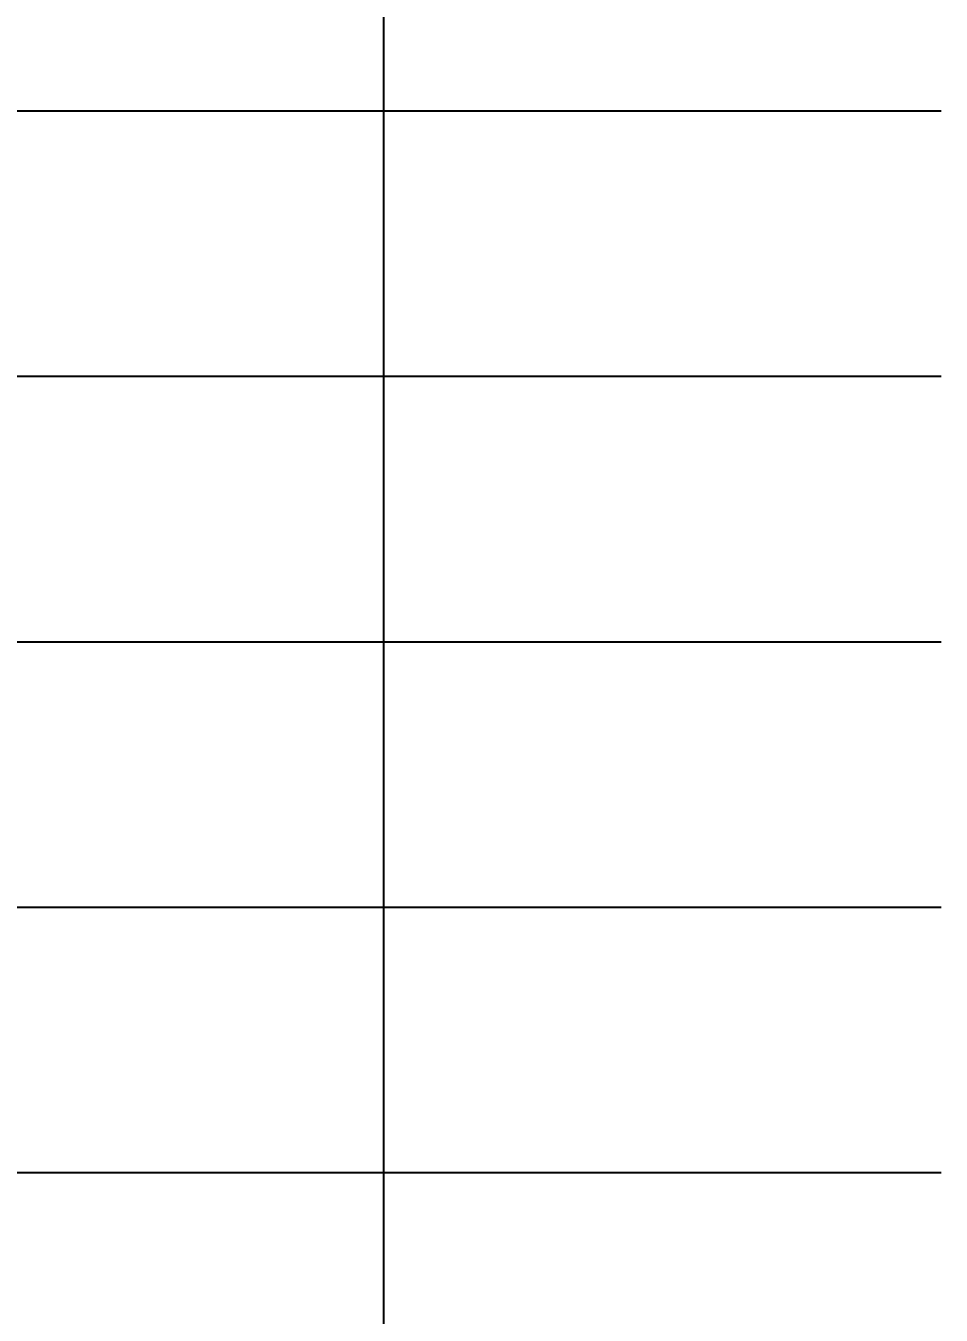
# Model space of a CAD drawing. Extents: x -160106 to 966792, y -663931 to 1550022.
# Drawn here: x -84829.4 to -84656.8, y -98543.8 to -98300.8 of the extents above; entities that cross this region are included whole.
import ezdxf

# ---------------------------------------------------------------- set-up
doc = ezdxf.new("R2010")
doc.units = 0
doc.layers.add('DIM', color=173, linetype='Continuous')
doc.styles.add('DHTEXT-1', font='ROMANS.shx', dxfattribs={"width": 0.7, "bigfont": 'CHINESE.shx'})
doc.dimstyles.new('ZN5', dxfattribs={"dimscale": 5, "dimtxt": 2.5, "dimasz": 1.5, "dimexe": 1, "dimexo": 2, "dimgap": 0.9, "dimtad": 1, "dimdec": 0, "dimdsep": 46, "dimtxsty": 'DHTEXT-1', "dimblk": 'ARCHTICK', "dimcen": 2.5, "dimclrd": 173, "dimclre": 173, "dimclrt": 7, "dimazin": 2, "dimtfac": 1, "dimtdec": 0, "dimtix": 1, "dimtmove": 2, "dimatfit": 3, "dimfxl": 0, "dimtolj": 1, "dimtzin": 0, "dimarcsym": 0})

# ---------------------------------------------------------------- blocks, each defined once
blk = doc.blocks.new('_ArchTick')
at = {"color": 0, "linetype": 'ByBlock', "const_width": 0.4}
blk.add_lwpolyline([(-0.5, -0.5), (0.5, 0.5)], dxfattribs=at)
blk = doc.blocks.new('*D2106')
at = {"layer": 'Defpoints', "color": 0, "ltscale": 50, "transparency": 16777216}
for p in [(-84834.23, -98241.37), (-84834.23, -99462.47), (-84761.93, -99462.47)]:
    blk.add_point(p, dxfattribs=at)
at = {"layer": 'DIM', "color": 173, "linetype": 'ByBlock', "lineweight": -2, "ltscale": 50, "transparency": 16777216}
for p, q in [((-84824.23, -98241.37), (-84756.93, -98241.37)), ((-84761.93, -98241.37), (-84761.93, -99462.47)), ((-84824.23, -99462.47), (-84756.93, -99462.47))]:
    blk.add_line(p, q, dxfattribs=at)
at = {"layer": 'DIM', "color": 173, "lineweight": -2, "ltscale": 50, "transparency": 16777216, "xscale": 7.5, "yscale": 7.5, "zscale": 7.5}
for p, rotation in [((-84761.93, -98241.37), 90), ((-84761.93, -99462.47), 270)]:
    blk.add_blockref('_ArchTick', p, dxfattribs=dict(at, rotation=rotation))
at = {"layer": 'DIM', "color": 7, "ltscale": 50, "transparency": 16777216, "insert": (-84772.68, -98851.92), "char_height": 12.5, "attachment_point": 5, "rotation": 90, "style": 'DHTEXT-1'}
blk.add_mtext('\\A1;DIM', dxfattribs=at)

msp = doc.modelspace()

# ---------------------------------------------------------------- dimensions: what is measured, and where the dimension line sits
at = {"layer": 'DIM', "ltscale": 50}
dim = msp.add_linear_dim(base=(-84761.93, -99462.47), p1=(-84834.23, -98241.37), p2=(-84834.23, -99462.47), angle=90, text='DIM', dimstyle='ZN5', dxfattribs=at)
dim.commit()
dim.dimension.update_dxf_attribs({"geometry": '*D2106', "text_midpoint": (-84772.68, -98851.92)})

# ---------------------------------------------------------------- leaders
at = {"layer": 'DIM'}
for points in [[(-84913.59, -98316.87), (-84785.22, -98316.87), (-84656.85, -98316.87)], [(-84913.59, -98366.87), (-84785.22, -98366.87), (-84656.85, -98366.87)], [(-84997.79, -98416.87), (-84785.22, -98416.87), (-84656.85, -98416.87)], [(-84960.11, -98466.87), (-84785.22, -98466.87), (-84656.85, -98466.87)], [(-84894, -98516.87), (-84785.22, -98516.87), (-84656.85, -98516.87)]]:
    msp.add_leader(points, dimstyle='ZN5', dxfattribs=at)

doc.saveas('drawing.dxf')
